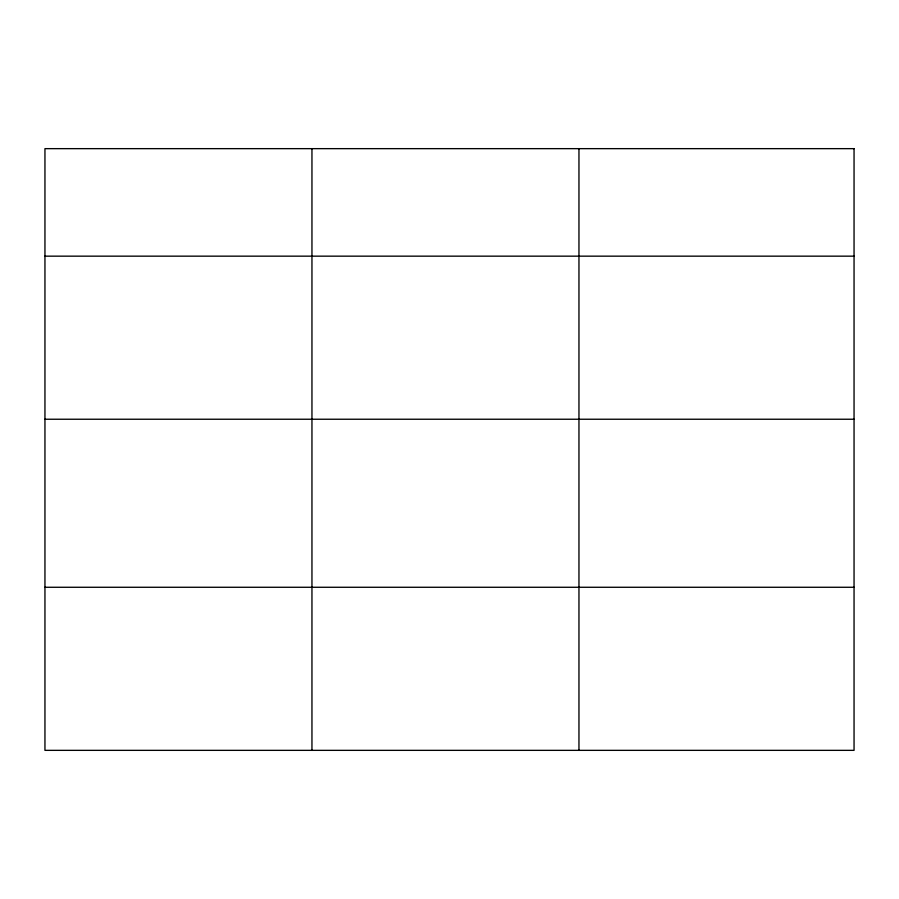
<?xml version="1.0" encoding="UTF-8"?>
<svg xmlns="http://www.w3.org/2000/svg" width="899" height="899" viewBox="0 0 899 899"><rect width="100%" height="100%" fill="white"/><g stroke="black" fill="none" stroke-linecap="round" stroke-linejoin="round"><path stroke-width="1.35" d="M44.95 256.159L854.05 256.159M44.95 419.237L854.05 419.237M44.95 587.272L854.05 587.272M578.956 148.65L578.956 750.35M311.953 148.65L311.953 750.35M854.05 148.65L44.95 148.65L44.95 750.35L854.05 750.35L854.05 148.65"/></g></svg>
